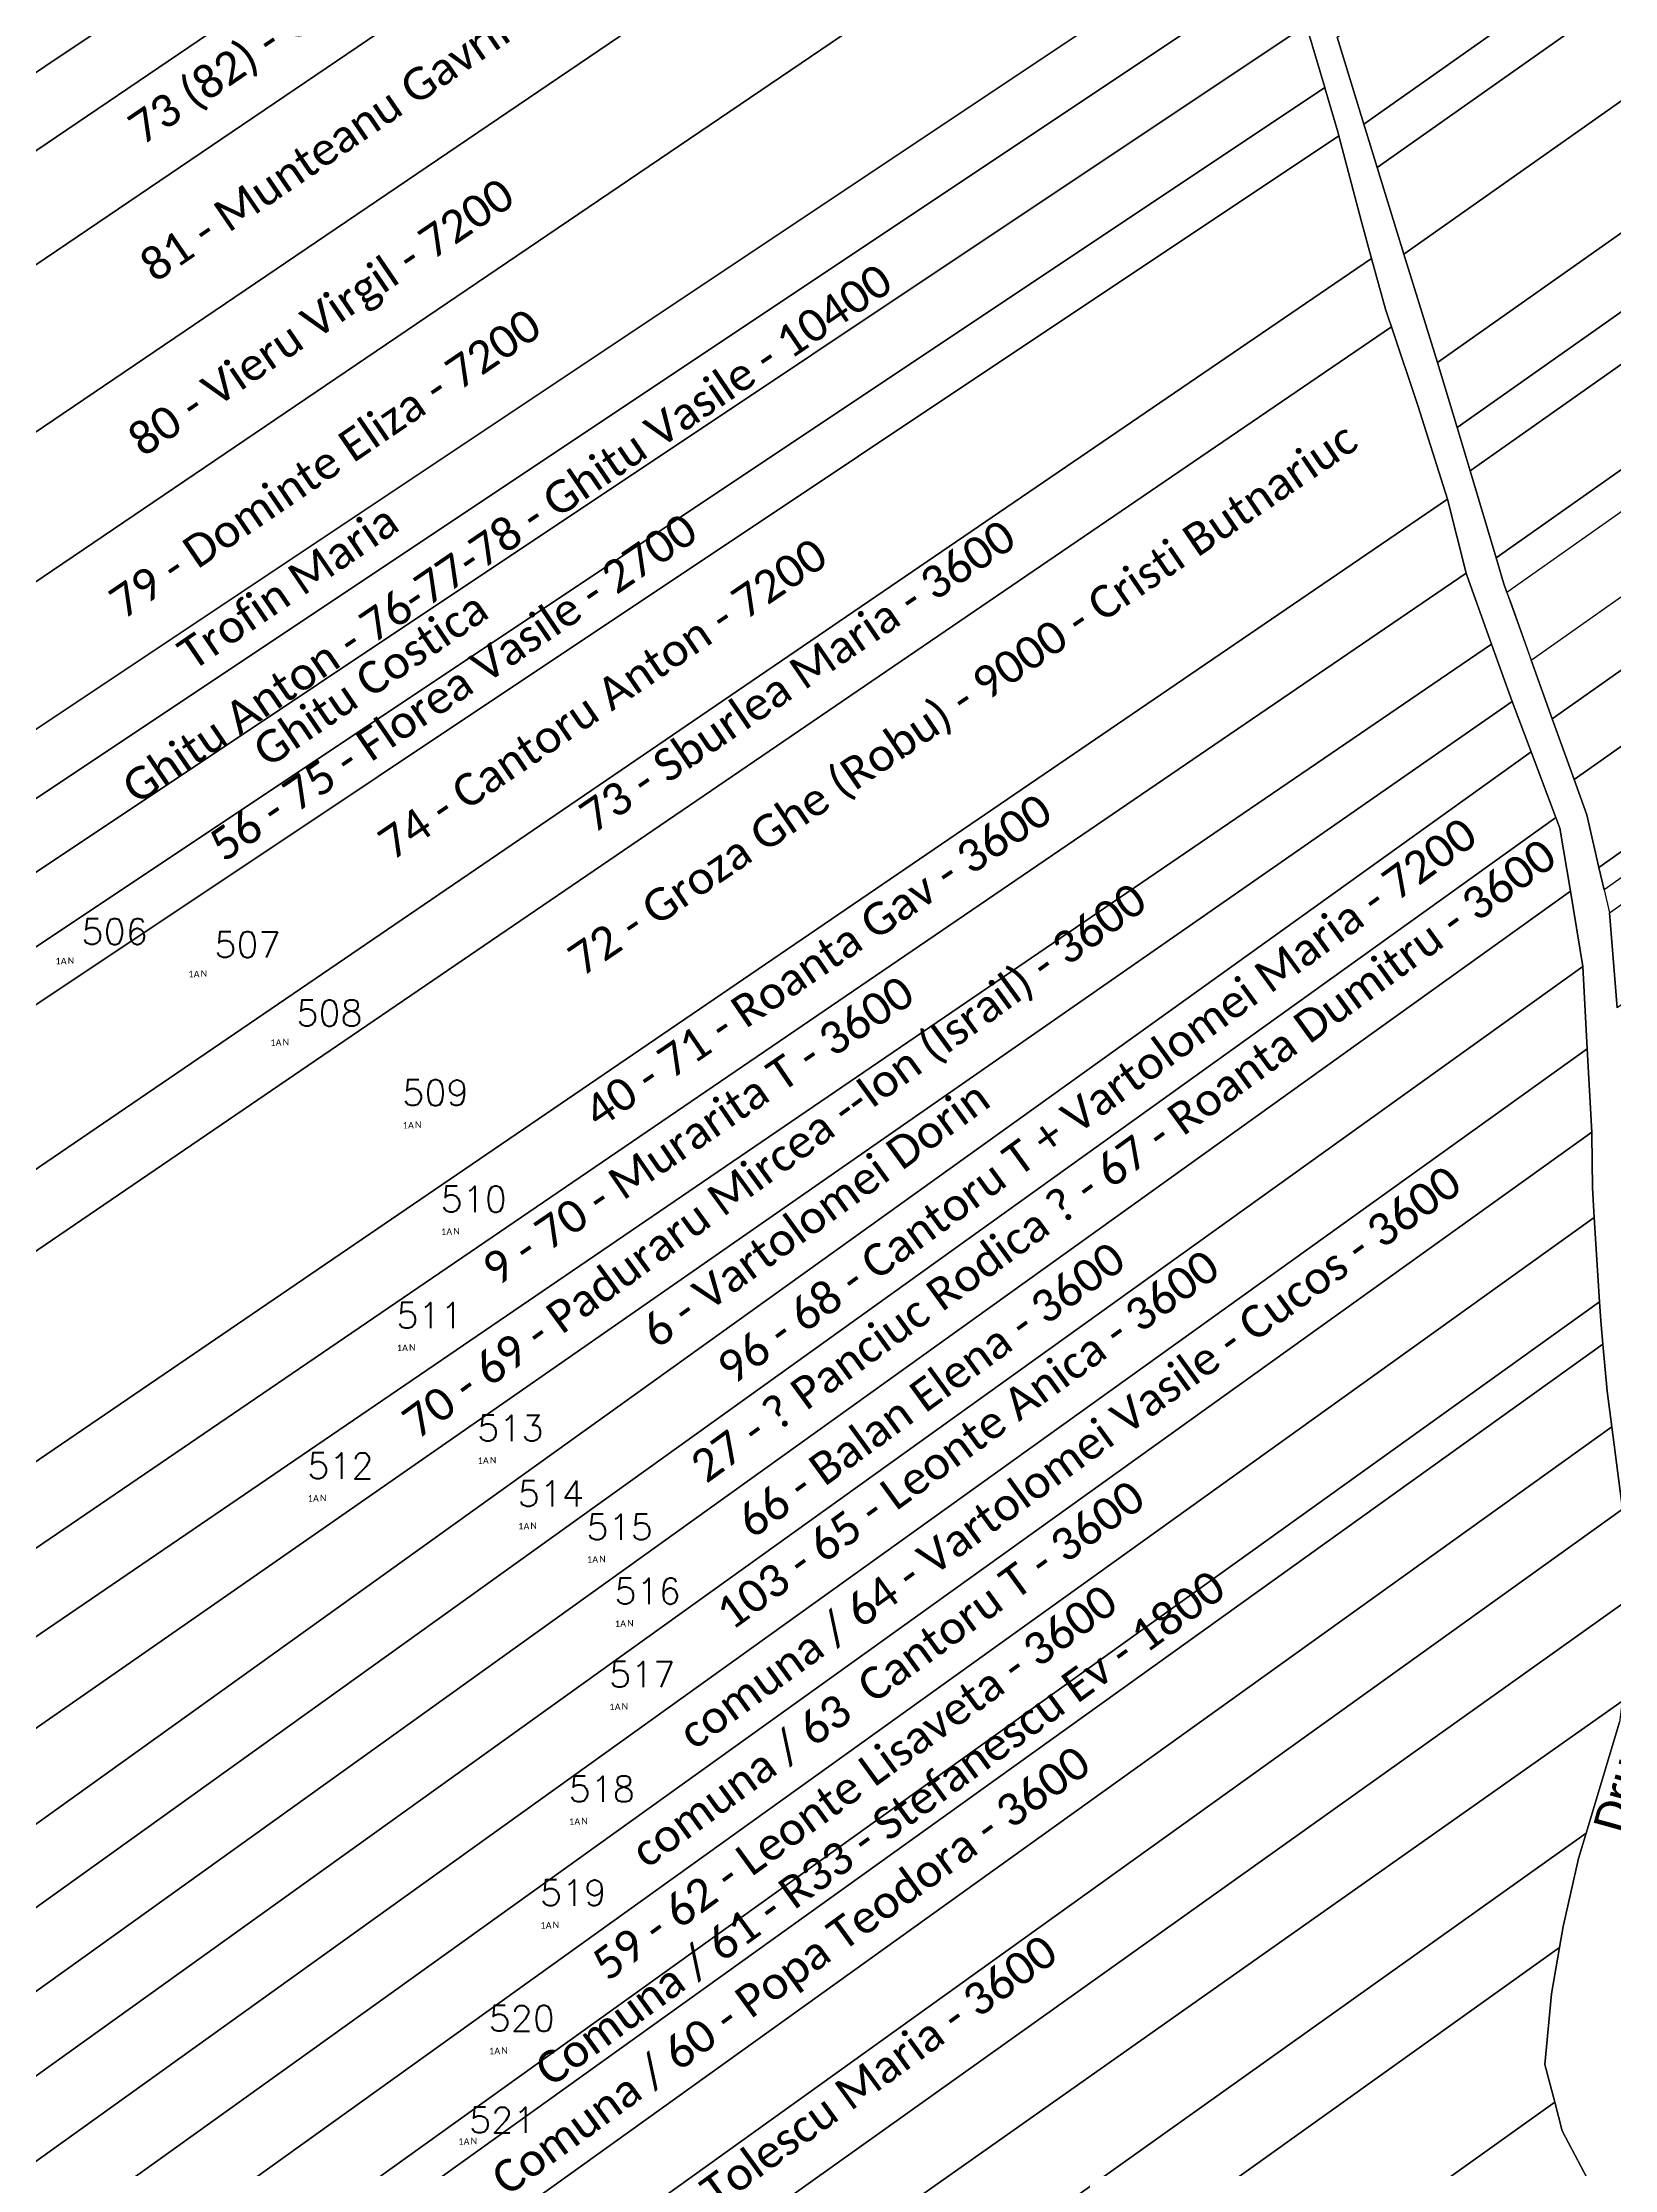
# Model space of a CAD drawing. Extents: x 612848 to 614465, y 646291 to 648325.
# Drawn here: x 613523.2 to 613767.3, y 647314.7 to 647645.1 of the extents above; entities that cross this region are included whole.
import ezdxf

# ---------------------------------------------------------------- set-up
doc = ezdxf.new("R2010")
doc.units = 0
doc.header["$LTSCALE"] = 0.5
doc.header["$MEASUREMENT"] = 0
for name, color, linetype in [('_CAT_FOL', 7, 'CONTINUOUS'), ('_IMPREJMUIT', 150, 'CONTINUOUS'), ('_NR_PARCELA', 50, 'CONTINUOUS'), ('_PARCELA_NOU_feb2025', 50, 'CONTINUOUS'), ('_TEXTE', 255, 'CONTINUOUS')]:
    doc.layers.add(name, color=color, linetype=linetype)
doc.layers.add('_ID', color=176, linetype='CONTINUOUS', lineweight=30)
doc.styles.get("Standard").update_dxf_attribs({"font": 'romans.shx'})
doc.styles.add('texte', font='calibri.ttf')

msp = doc.modelspace()

# ---------------------------------------------------------------- linework, layer by layer
at = {"layer": '_PARCELA_NOU_feb2025'}
for points in [[(614166.53, 647943.03), (614167.01, 647941.78), (613728.39, 647632.45), (613724.23, 647645.94), (614162.45, 647954.99), (614165.03, 647948.33)], [(614169.48, 647935.32), (613730.46, 647625.71), (613728.39, 647632.45), (614167.01, 647941.78)], [(614172.31, 647927.59), (614173.99, 647922.11), (613734.6, 647612.24), (613730.46, 647625.71), (614169.48, 647935.32), (614170.22, 647933.38)], [(614175.12, 647918.38), (614179.48, 647905.51), (613739.79, 647595.41), (613734.6, 647612.24), (614173.99, 647922.11)], [(614181.14, 647900.6), (614182.86, 647895.61), (613742.89, 647585.33), (613739.79, 647595.41), (614179.48, 647905.51)], [(614183.19, 647894.67), (614185.12, 647889.02), (613744.9, 647578.56), (613742.89, 647585.33), (614182.86, 647895.61)], [(614187.33, 647882.55), (614189.47, 647875.75), (613748.91, 647565.05), (613744.9, 647578.56), (614185.12, 647889.02)], [(613750.06, 647561.17), (613748.91, 647565.05), (614189.47, 647875.75), (614191.17, 647870.36), (613750.6, 647559.66)], [(613750.6, 647559.66), (613754.37, 647549.14), (614194.56, 647859.58), (614191.17, 647870.36)], [(614196.96, 647850.73), (614197.17, 647850.05), (613757.63, 647540.07), (613754.37, 647549.14), (614194.56, 647859.58), (614195.48, 647856.65)], [(614200.07, 647840.26), (613761.02, 647530.63), (613757.63, 647540.07), (614197.17, 647850.05)], [(613762.98, 647525.16), (613761.02, 647530.63), (614200.07, 647840.26), (614200.48, 647838.85), (614202.25, 647833.1), (614204.53, 647827.01), (613764.89, 647516.96)], [(614205.75, 647823.73), (614205.75, 647823.73), (613765.7, 647513.49), (613764.89, 647516.96), (614204.53, 647827.01)], [(613765.7, 647513.49), (613766.53, 647509.93), (614206.94, 647820.53), (614205.75, 647823.73)], [(614210.27, 647811.62), (614211.38, 647808.06), (613767.71, 647495.17), (613766.53, 647509.93), (614206.94, 647820.53)], [(613679.03, 647765.04), (613684.78, 647749.12), (613410.66, 647566.03), (613406.54, 647583.03)], [(613411.08, 647564.32), (613410.66, 647566.03), (613684.78, 647749.12), (613687.84, 647740.65), (613388.15, 647537.52)], [(613692.07, 647728.92), (613692.99, 647726.42), (613386.52, 647518.69), (613384.96, 647533.79), (613388.15, 647537.52), (613687.84, 647740.65)], [(613387.24, 647511.76), (613386.52, 647518.69), (613692.99, 647726.42), (613700.62, 647705.63), (613391.4, 647496.03)], [(613701.69, 647702.71), (613704.93, 647693.29), (613706.85, 647686.59), (613397.63, 647477), (613392.85, 647490.55), (613391.4, 647496.03), (613700.62, 647705.63)], [(613710.36, 647673.48), (613713.03, 647665.78), (613403.8, 647459.52), (613397.63, 647477), (613706.85, 647686.59), (613708.08, 647682.33)], [(613403.8, 647459.52), (613713.03, 647665.78), (613716.06, 647657.03), (613406.88, 647450.81)], [(613716.56, 647655.6), (613719.4, 647647.78), (613412.58, 647443.14), (613407.38, 647449.39), (613406.88, 647450.81), (613716.06, 647657.03)], [(613719.74, 647646.82), (613722.31, 647638.14), (613419.59, 647436.22), (613416.18, 647438.81), (613412.58, 647443.14), (613719.4, 647647.78)], [(613724.35, 647631.25), (613724.51, 647630.62), (613425.89, 647431.44), (613419.59, 647436.22), (613722.31, 647638.14), (613722.33, 647638.08)], [(613727.96, 647617.44), (613729.57, 647611.54), (613444.39, 647417.06), (613442.91, 647418.54), (613425.89, 647431.44), (613724.51, 647630.62)], [(613732.22, 647602.31), (613732.68, 647600.94), (613451.96, 647409.5), (613444.39, 647417.06), (613729.57, 647611.54), (613731.73, 647603.68)], [(613736.78, 647588.74), (613741.38, 647574.19), (613471.42, 647390.09), (613451.96, 647409.5), (613732.68, 647600.94)], [(613471.42, 647390.09), (613741.38, 647574.19), (613744.27, 647562.7), (613479.43, 647382.09)], [(613744.4, 647562.2), (613748.2, 647551.67), (613487.59, 647373.95), (613479.43, 647382.09), (613744.27, 647562.7)], [(613751.42, 647542.76), (613471, 647347.66), (613466.95, 647356.67), (613489.84, 647371.7), (613487.59, 647373.95), (613748.2, 647551.67)], [(613751.42, 647542.76), (613754.36, 647534.94), (613476.47, 647335.63), (613474.1, 647340.75), (613471, 647347.66)], [(613480.96, 647325.88), (613476.47, 647335.63), (613754.36, 647534.94), (613758.2, 647524.73)], [(613758.83, 647523.04), (613760.44, 647513.3), (613485.48, 647316.09), (613480.96, 647325.88), (613758.2, 647524.73)], [(613486.19, 647314.54), (613485.48, 647316.09), (613760.44, 647513.3), (613762.39, 647501.56), (613489.38, 647305.74)], [(613489.38, 647305.74), (613762.39, 647501.56), (613763.07, 647488.78), (613493.19, 647295.21)], [(613496.27, 647286.7), (613493.19, 647295.21), (613763.07, 647488.78), (613763.76, 647475.86), (613496.92, 647284.47)], [(613763.87, 647467.18), (613764.15, 647462.58), (613500.17, 647273.24), (613496.92, 647284.47), (613763.76, 647475.86), (613763.78, 647475.44)], [(613503.46, 647261.9), (613500.17, 647273.24), (613764.15, 647462.58), (613764.97, 647449.46)], [(613765.16, 647446.55), (613765.48, 647442.93), (613505.12, 647256.19), (613503.46, 647261.9), (613764.97, 647449.46)], [(613766.14, 647435.58), (613766.87, 647430.04), (613508.45, 647244.69), (613505.12, 647256.19), (613765.48, 647442.93)], [(613509.8, 647240.04), (613508.45, 647244.69), (613766.87, 647430.04), (613768.55, 647417.27), (613511.57, 647232.95)], [(613768.87, 647414.82), (613769.69, 647403.41), (613514.4, 647221.56), (613511.57, 647232.95), (613768.55, 647417.27)], [(613769.45, 647394.71), (613768.5, 647387.46), (613517.22, 647210.26), (613514.4, 647221.56), (613769.69, 647403.41)], [(613768.07, 647384.21), (613762.91, 647366.96), (613521.09, 647194.7), (613517.22, 647210.26), (613768.5, 647387.46)], [(613521.09, 647194.7), (613762.91, 647366.96), (613761.72, 647362.99), (613759.31, 647352.47), (613758.76, 647349.2), (613524.36, 647181.56)], [(613756.48, 647331.01), (613758.02, 647325.17), (613529.3, 647161.75), (613524.36, 647181.56), (613758.76, 647349.2), (613758.76, 647349.2), (613758.76, 647349.2), (613757.54, 647341.99)], [(613759.19, 647320.7), (613763.11, 647313.23), (613533.41, 647148.82), (613529.3, 647161.75), (613758.02, 647325.17)]]:
    msp.add_lwpolyline(points, close=True, dxfattribs=at)
for points in [[(613768.55, 647417.27), (613766.87, 647430.04), (613766.14, 647435.58), (613765.48, 647442.93), (613765.16, 647446.55), (613764.97, 647449.46), (613764.15, 647462.58), (613763.87, 647467.18), (613763.78, 647475.44), (613763.76, 647475.86), (613763.07, 647488.78), (613762.39, 647501.56), (613760.44, 647513.3), (613758.83, 647523.04), (613758.2, 647524.73), (613754.36, 647534.94), (613751.42, 647542.76), (613748.2, 647551.67), (613744.4, 647562.2), (613744.27, 647562.7), (613741.38, 647574.19), (613736.78, 647588.74), (613732.68, 647600.94), (613732.22, 647602.31), (613731.73, 647603.68), (613729.57, 647611.54), (613727.96, 647617.44), (613724.51, 647630.62), (613724.35, 647631.25), (613722.33, 647638.08), (613722.31, 647638.14), (613719.74, 647646.82)], [(613724.23, 647645.94), (613728.39, 647632.45), (613730.46, 647625.71), (613734.6, 647612.24), (613739.79, 647595.41), (613742.89, 647585.33), (613744.9, 647578.56), (613748.91, 647565.05), (613750.06, 647561.17), (613750.6, 647559.66), (613751.13, 647558.2), (613751.59, 647556.92), (613754.37, 647549.14), (613757.63, 647540.07), (613761.02, 647530.63), (613762.98, 647525.16), (613764.89, 647516.96), (613765.7, 647513.49), (613766.53, 647509.93), (613767.71, 647495.17)], [(613770.17, 647301.99), (613766.75, 647307.2), (613764.37, 647310.83), (613763.11, 647313.23), (613759.19, 647320.7), (613758.02, 647325.17), (613756.48, 647331.01), (613757.54, 647341.99), (613758.76, 647349.2), (613759.31, 647352.47), (613761.72, 647362.99), (613762.91, 647366.96), (613768.07, 647384.21)]]:
    msp.add_lwpolyline(points, dxfattribs=at)

# ---------------------------------------------------------------- texts
at = {"layer": '_CAT_FOL', "style": 'texte'}
for p in [(613526.01, 647501.92), (613546.65, 647499.9), (613559.38, 647489.26), (613579.94, 647476.41), (613585.89, 647459.88), (613579.02, 647441.83), (613591.57, 647424.32), (613565.18, 647418.45), (613597.88, 647414.13), (613608.55, 647408.96), (613612.89, 647398.99), (613612.04, 647386.07), (613605.77, 647368.25), (613601.32, 647352.13), (613593.34, 647332.61), (613588.58, 647318.55)]:
    msp.add_text('A', height=1, dxfattribs=at).set_placement(p)
at = {"layer": '_ID', "color": 40, "true_color": 0xf8d731}
for s, p in [('506', (613529.23, 647504.99)), ('507', (613549.87, 647502.97)), ('508', (613562.6, 647492.33)), ('509', (613579.05, 647479.96)), ('510', (613585, 647463.43)), ('511', (613578.13, 647445.38)), ('513', (613590.68, 647427.86)), ('512', (613564.29, 647422)), ('514', (613596.99, 647417.68)), ('515', (613607.66, 647412.51)), ('516', (613612, 647402.53)), ('517', (613611.15, 647389.61)), ('518', (613604.88, 647371.8)), ('519', (613600.43, 647355.68)), ('520', (613592.45, 647336.16)), ('521', (613589.42, 647320.37))]:
    msp.add_text(s, height=4, dxfattribs=at).set_placement(p)
at = {"layer": '_IMPREJMUIT', "style": 'texte'}
for p in [(613527.08, 647502), (613547.72, 647499.99), (613560.45, 647489.34), (613581.01, 647476.5), (613586.95, 647459.97), (613580.09, 647441.91), (613592.64, 647424.4), (613566.25, 647418.53), (613598.94, 647414.21), (613609.62, 647409.04), (613613.96, 647399.07), (613613.11, 647386.15), (613606.84, 647368.33), (613602.39, 647352.21), (613594.41, 647332.7), (613589.65, 647318.63)]:
    msp.add_text('N', height=1, dxfattribs=at).set_placement(p)
at = {"layer": '_NR_PARCELA', "style": 'texte'}
for p in [(613525.18, 647501.92), (613545.82, 647499.9), (613558.55, 647489.25), (613579.11, 647476.41), (613585.06, 647459.88), (613578.2, 647441.83), (613590.74, 647424.31), (613564.36, 647418.45), (613597.05, 647414.13), (613607.72, 647408.96), (613612.06, 647398.98), (613611.21, 647386.06), (613604.94, 647368.25), (613600.49, 647352.13), (613592.51, 647332.61), (613587.75, 647318.55)]:
    msp.add_text('1', height=1, dxfattribs=at).set_placement(p)
at = {"layer": '_TEXTE', "style": 'texte'}
for s, rotation, p in [('73 (82) - Grigoras C., G. GHe, G. Maria (Ticuta - 5400)', 34.2919, (613538.77, 647629.1)), ('81 - Munteanu Gavril - 8000', 34.2919, (613540.64, 647607.69)), ('80 - Vieru Virgil - 7200', 34.2919, (613538.78, 647580.59)), ('Ghitu Anton - 76-77-78 - Ghitu Vasile - 10400', 34.2919, (613537.83, 647526.6)), ('79 - Dominte Eliza - 7200', 34.2919, (613535.83, 647555.44)), ('72 - Groza Ghe (Robu) - 9000 - Cristi Butnariuc', 34.2919, (613607.07, 647499.95)), ('Trofin Maria', 34.2919, (613546.5, 647547.41)), ('56 - 75 - Florea Vasile - 2700', 34.2919, (613551.34, 647517.69)), ('73 - Sburlea Maria - 3600', 34.2919, (613608.84, 647522.18)), ('74 - Cantoru Anton - 7200', 34.2919, (613577.59, 647517.98)), ('Ghitu Costica', 34.2919, (613558.16, 647532.32)), ('40 - 71 - Roanta Gav - 3600', 34.2919, (613609.55, 647476.27)), ('96 - 68 - Cantoru T + Vartolomei Maria - 7200', 36.0849, (613630.36, 647436.43)), ('27 - ? Panciuc Rodica ? - 67 - Roanta Dumitru - 3600', 36.0849, (613626.25, 647421.16)), ('70 - 69 - Paduraru Mircea --Ion (Israil) - 3600', 36.0849, (613581.47, 647428.04)), ('9 - 70 - Murarita T - 3600', 34.2919, (613593.75, 647451.79)), ('6 - Vartolomei Dorin', 36.0849, (613618.62, 647442.09)), ('comuna / 64 - Vartolomei Vasile - Cucos - 3600', 36.0849, (613624.36, 647379.74)), ('103 - 65 - Leonte Anica - 3600', 36.0849, (613630.19, 647398.3)), ('66 - Balan Elena - 3600', 36.0849, (613633.45, 647412.56)), ('comuna / 63  Cantoru T - 3600', 36.0849, (613617, 647361.33)), ('Comuna / 61 - R33 - Stefanescu Ev - 1800', 36.0849, (613602.1, 647327.39)), ('59 - 62 - Leonte Lisaveta - 3600', 36.0849, (613610.94, 647343.81)), ('Drum', 74.5311, (613768.74, 647366.73)), ('Comuna / 60 - Popa Teodora - 3600', 36.0849, (613595.35, 647310.45)), ('Comuna / 58 - Tolescu Maria - 3600', 36.0849, (613590.02, 647280.96))]:
    msp.add_text(s, height=5, rotation=rotation, dxfattribs=at).set_placement(p)

doc.saveas('drawing.dxf')
